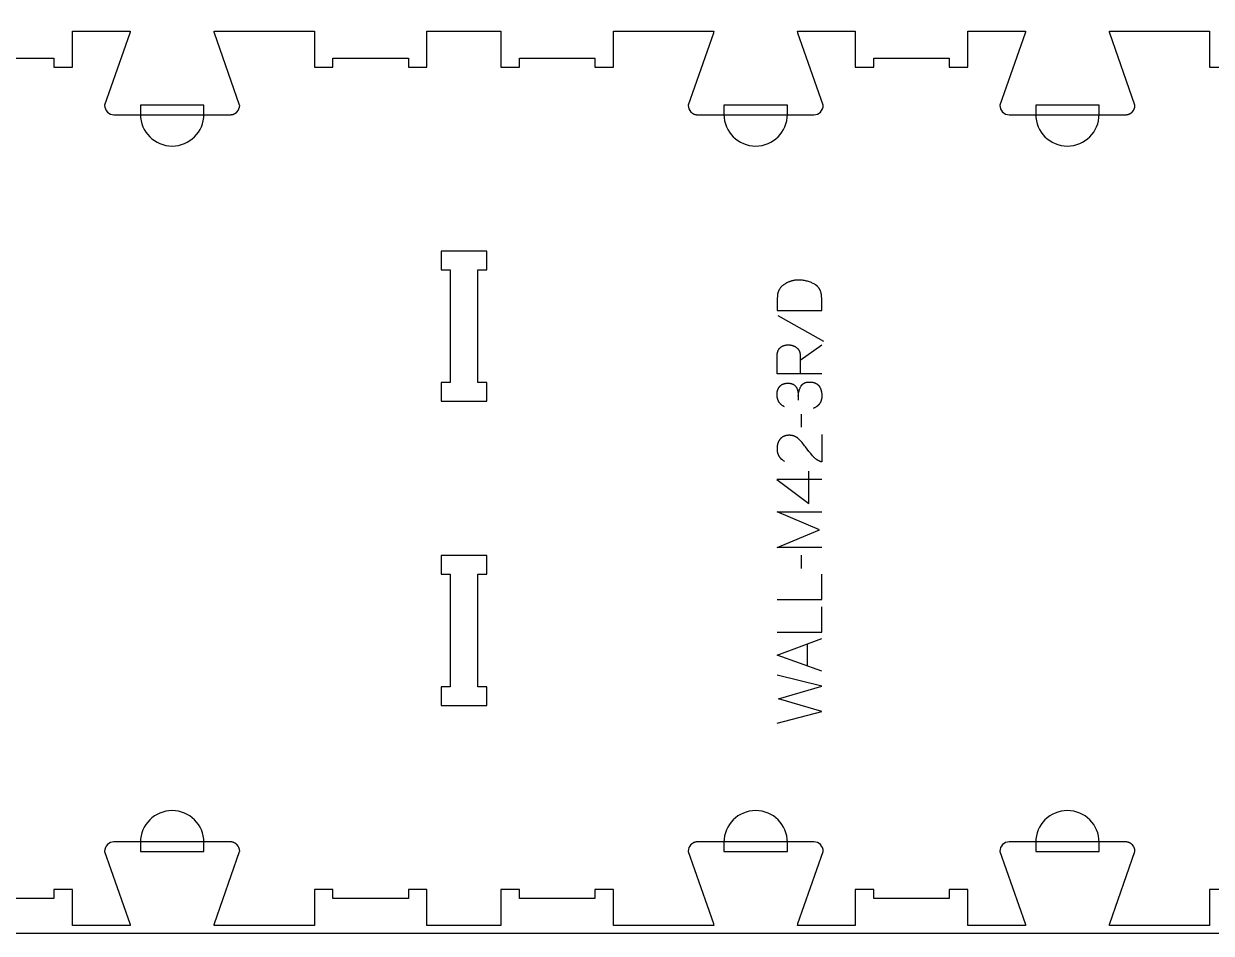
# Model space of a CAD drawing. Extents: x 0 to 4485, y 0 to 10771.
# Drawn here: x 1592 to 2388, y 5669 to 6279 of the extents above; entities that cross this region are included whole.
import ezdxf

# ---------------------------------------------------------------- set-up
doc = ezdxf.new("R2010")
doc.units = 0
for name, color, linetype in [('0_SHEET_SPRUCEPLY_2440X122', 1, 'CONTINUOUS'), ('1_ANYTOOL_1MMDEEP_LABELS_S', 2, 'CONTINUOUS'), ('3_ANYTOOL_CUTTHROUGH_INSID', 4, 'CONTINUOUS'), ('4_ANYTOOL_CUTTHROUGH_OUTSI', 5, 'CONTINUOUS'), ('5_ANYTOOL_HALF_MILL_9MM_IN', 3, 'CONTINUOUS')]:
    doc.layers.add(name, color=color, linetype=linetype)

msp = doc.modelspace()

# ---------------------------------------------------------------- linework, layer by layer
at = {"layer": '0_SHEET_SPRUCEPLY_2440X122'}
msp.add_lwpolyline([(371.7, 6889.42), (371.7, 5669.42), (2811.7, 5669.42), (2811.7, 6889.42)], close=True, dxfattribs=at)
at = {"layer": '1_ANYTOOL_1MMDEEP_LABELS_S', "color": 2}
msp.add_lwpolyline([(2096.55, 6086.92), (2126.55, 6086.92), (2126.46, 6095.45), (2126.45, 6095.86), (2126.43, 6096.27), (2126.4, 6096.66), (2126.36, 6097.05), (2126.31, 6097.43), (2126.26, 6097.8), (2126.19, 6098.16), (2126.11, 6098.52), (2126.03, 6098.87), (2125.93, 6099.21), (2125.83, 6099.54), (2125.71, 6099.87), (2125.59, 6100.18), (2125.53, 6100.34), (2125.46, 6100.49), (2125.39, 6100.64), (2125.32, 6100.79), (2125.24, 6100.94), (2125.16, 6101.09), (2125.08, 6101.23), (2125, 6101.37), (2124.92, 6101.51), (2124.83, 6101.65), (2124.74, 6101.79), (2124.65, 6101.92), (2124.56, 6102.05), (2124.46, 6102.18), (2124.36, 6102.31), (2124.26, 6102.43), (2124.16, 6102.56), (2124.05, 6102.68), (2123.94, 6102.8), (2123.83, 6102.92), (2123.72, 6103.04), (2123.61, 6103.15), (2123.49, 6103.26), (2123.37, 6103.37), (2123.25, 6103.48), (2123.12, 6103.59), (2123, 6103.69), (2122.87, 6103.79), (2122.74, 6103.89), (2122.6, 6103.99), (2122.47, 6104.09), (2122.33, 6104.18), (2122.04, 6104.37), (2121.75, 6104.54), (2121.45, 6104.71), (2120.83, 6105.02), (2120.2, 6105.32), (2119.57, 6105.6), (2118.94, 6105.85), (2118.29, 6106.09), (2117.65, 6106.3), (2116.99, 6106.5), (2116.33, 6106.67), (2115.67, 6106.82), (2115, 6106.95), (2114.32, 6107.07), (2113.64, 6107.16), (2112.96, 6107.23), (2112.26, 6107.28), (2111.56, 6107.31), (2110.86, 6107.32), (2110.26, 6107.31), (2109.67, 6107.28), (2109.09, 6107.24), (2108.51, 6107.17), (2107.93, 6107.08), (2107.65, 6107.03), (2107.37, 6106.97), (2107.09, 6106.91), (2106.81, 6106.85), (2106.53, 6106.78), (2106.25, 6106.7), (2105.98, 6106.62), (2105.7, 6106.54), (2105.43, 6106.45), (2105.16, 6106.35), (2104.89, 6106.25), (2104.62, 6106.15), (2104.36, 6106.04), (2104.09, 6105.92), (2103.57, 6105.68), (2103.05, 6105.42), (2102.54, 6105.14), (2102.03, 6104.84), (2101.72, 6104.64), (2101.43, 6104.44), (2101.14, 6104.24), (2100.86, 6104.04), (2100.59, 6103.83), (2100.33, 6103.62), (2100.08, 6103.4), (2099.84, 6103.19), (2099.61, 6102.96), (2099.39, 6102.74), (2099.17, 6102.51), (2098.97, 6102.28), (2098.77, 6102.04), (2098.59, 6101.8), (2098.41, 6101.56), (2098.24, 6101.32), (2098.09, 6101.07), (2097.94, 6100.82), (2097.8, 6100.56), (2097.67, 6100.3), (2097.55, 6100.04), (2097.43, 6099.77), (2097.33, 6099.5), (2097.24, 6099.23), (2097.15, 6098.96), (2097.08, 6098.68), (2097.01, 6098.39), (2096.96, 6098.11), (2096.91, 6097.82), (2096.87, 6097.53), (2096.84, 6097.23), (2096.82, 6096.93), (2096.72, 6094.5), (2096.64, 6092.02), (2096.58, 6089.49)], close=True, dxfattribs=at)
for points in [[(2097.02, 6083.49), (2127.79, 6066.31)], [(2126.55, 6044.54), (2096.55, 6044.54), (2096.55, 6055.89), (2096.55, 6056.38), (2096.58, 6056.86), (2096.59, 6057.09), (2096.61, 6057.32), (2096.64, 6057.54), (2096.67, 6057.76), (2096.7, 6057.98), (2096.74, 6058.19), (2096.78, 6058.4), (2096.82, 6058.6), (2096.87, 6058.8), (2096.92, 6059), (2096.98, 6059.19), (2097.04, 6059.38), (2097.1, 6059.57), (2097.17, 6059.75), (2097.24, 6059.92), (2097.31, 6060.1), (2097.39, 6060.27), (2097.47, 6060.43), (2097.56, 6060.59), (2097.65, 6060.75), (2097.74, 6060.91), (2097.84, 6061.06), (2097.94, 6061.2), (2098.05, 6061.34), (2098.16, 6061.48), (2098.27, 6061.62), (2098.39, 6061.75), (2098.51, 6061.87), (2098.63, 6062), (2098.76, 6062.11), (2098.89, 6062.23), (2099.03, 6062.34), (2099.17, 6062.45), (2099.31, 6062.55), (2099.46, 6062.65), (2099.61, 6062.74), (2099.76, 6062.84), (2099.92, 6062.92), (2100.09, 6063.01), (2100.25, 6063.09), (2100.42, 6063.16), (2100.6, 6063.23), (2100.77, 6063.3), (2100.96, 6063.37), (2101.14, 6063.43), (2101.33, 6063.48), (2101.53, 6063.54), (2101.72, 6063.59), (2101.92, 6063.63), (2102.13, 6063.67), (2102.34, 6063.71), (2102.55, 6063.74), (2102.77, 6063.77), (2102.99, 6063.8), (2103.21, 6063.82), (2103.44, 6063.83), (2103.91, 6063.86), (2104.39, 6063.87), (2104.56, 6063.86), (2104.74, 6063.86), (2104.91, 6063.85), (2105.09, 6063.84), (2105.26, 6063.82), (2105.43, 6063.8), (2105.6, 6063.78), (2105.77, 6063.75), (2105.94, 6063.72), (2106.11, 6063.69), (2106.28, 6063.66), (2106.44, 6063.62), (2106.61, 6063.57), (2106.77, 6063.52), (2106.94, 6063.47), (2107.1, 6063.42), (2107.26, 6063.36), (2107.42, 6063.3), (2107.58, 6063.24), (2107.74, 6063.17), (2107.9, 6063.1), (2108.05, 6063.02), (2108.21, 6062.95), (2108.37, 6062.86), (2108.52, 6062.78), (2108.67, 6062.69), (2108.83, 6062.6), (2108.98, 6062.5), (2109.13, 6062.4), (2109.28, 6062.3), (2109.43, 6062.2), (2109.57, 6062.09), (2109.72, 6061.97), (2109.86, 6061.86), (2110, 6061.74), (2110.13, 6061.62), (2110.25, 6061.5), (2110.38, 6061.38), (2110.5, 6061.25), (2110.61, 6061.12), (2110.72, 6060.99), (2110.83, 6060.86), (2110.93, 6060.72), (2111.02, 6060.58), (2111.11, 6060.44), (2111.2, 6060.3), (2111.28, 6060.15), (2111.36, 6060), (2111.44, 6059.85), (2111.51, 6059.7), (2111.57, 6059.54), (2111.63, 6059.39), (2111.69, 6059.23), (2111.74, 6059.06), (2111.79, 6058.9), (2111.83, 6058.73), (2111.87, 6058.56), (2111.9, 6058.39), (2111.93, 6058.22), (2111.96, 6058.04), (2111.98, 6057.86), (2112, 6057.68), (2112.01, 6057.49), (2112.08, 6055.57), (2112.1, 6053.54), (2112.1, 6044.58)], [(2112.1, 6053.54), (2126.59, 6063.99)], [(2101.47, 6022.42), (2101.17, 6022.58), (2100.88, 6022.75), (2100.59, 6022.92), (2100.32, 6023.09), (2100.05, 6023.28), (2099.8, 6023.47), (2099.55, 6023.66), (2099.43, 6023.76), (2099.32, 6023.87), (2099.2, 6023.97), (2099.09, 6024.07), (2098.98, 6024.18), (2098.87, 6024.29), (2098.77, 6024.4), (2098.67, 6024.51), (2098.57, 6024.62), (2098.47, 6024.74), (2098.38, 6024.85), (2098.28, 6024.97), (2098.19, 6025.09), (2098.1, 6025.21), (2098.02, 6025.34), (2097.94, 6025.46), (2097.86, 6025.58), (2097.78, 6025.71), (2097.7, 6025.84), (2097.63, 6025.97), (2097.56, 6026.1), (2097.49, 6026.24), (2097.42, 6026.37), (2097.36, 6026.51), (2097.3, 6026.65), (2097.24, 6026.79), (2097.18, 6026.93), (2097.13, 6027.07), (2097.08, 6027.21), (2097.03, 6027.36), (2096.98, 6027.51), (2096.94, 6027.66), (2096.85, 6027.96), (2096.78, 6028.27), (2096.72, 6028.58), (2096.67, 6028.91), (2096.62, 6029.23), (2096.59, 6029.57), (2096.56, 6029.91), (2096.55, 6030.26), (2096.55, 6030.61), (2096.55, 6030.82), (2096.55, 6031.03), (2096.56, 6031.23), (2096.57, 6031.43), (2096.59, 6031.64), (2096.61, 6031.83), (2096.64, 6032.03), (2096.66, 6032.22), (2096.69, 6032.41), (2096.73, 6032.6), (2096.77, 6032.79), (2096.81, 6032.97), (2096.86, 6033.15), (2096.91, 6033.33), (2096.96, 6033.5), (2097.02, 6033.68), (2097.08, 6033.85), (2097.14, 6034.02), (2097.21, 6034.18), (2097.28, 6034.35), (2097.36, 6034.51), (2097.44, 6034.67), (2097.52, 6034.82), (2097.61, 6034.98), (2097.7, 6035.13), (2097.79, 6035.28), (2097.89, 6035.42), (2097.99, 6035.57), (2098.09, 6035.71), (2098.2, 6035.85), (2098.31, 6035.98), (2098.43, 6036.12), (2098.55, 6036.25), (2098.67, 6036.37), (2098.8, 6036.49), (2098.93, 6036.61), (2099.06, 6036.73), (2099.19, 6036.83), (2099.33, 6036.94), (2099.47, 6037.04), (2099.62, 6037.14), (2099.76, 6037.23), (2099.91, 6037.32), (2100.07, 6037.4), (2100.22, 6037.48), (2100.38, 6037.56), (2100.55, 6037.63), (2100.71, 6037.7), (2100.88, 6037.76), (2101.05, 6037.82), (2101.23, 6037.87), (2101.41, 6037.92), (2101.59, 6037.97), (2101.77, 6038.01), (2101.96, 6038.05), (2102.15, 6038.08), (2102.35, 6038.11), (2102.54, 6038.13), (2102.74, 6038.15), (2102.95, 6038.17), (2103.15, 6038.18), (2103.36, 6038.19), (2103.57, 6038.19), (2104.13, 6038.19), (2104.46, 6038.18), (2104.79, 6038.15), (2105.1, 6038.12), (2105.4, 6038.08), (2105.55, 6038.06), (2105.69, 6038.03), (2105.83, 6038), (2105.97, 6037.97), (2106.11, 6037.94), (2106.24, 6037.9), (2106.37, 6037.87), (2106.5, 6037.83), (2106.63, 6037.79), (2106.75, 6037.74), (2106.87, 6037.7), (2106.99, 6037.65), (2107.11, 6037.6), (2107.22, 6037.54), (2107.33, 6037.49), (2107.44, 6037.43), (2107.54, 6037.37), (2107.65, 6037.31), (2107.75, 6037.24), (2107.84, 6037.18), (2107.94, 6037.11), (2108.03, 6037.04), (2108.21, 6036.89), (2108.38, 6036.74), (2108.55, 6036.58), (2108.71, 6036.42), (2108.78, 6036.34), (2108.86, 6036.26), (2108.93, 6036.18), (2109, 6036.09), (2109.07, 6036), (2109.14, 6035.92), (2109.21, 6035.83), (2109.27, 6035.74), (2109.34, 6035.65), (2109.4, 6035.56), (2109.46, 6035.47), (2109.52, 6035.37), (2109.57, 6035.28), (2109.63, 6035.18), (2109.68, 6035.09), (2109.73, 6034.99), (2109.78, 6034.89), (2109.83, 6034.79), (2109.88, 6034.69), (2109.92, 6034.59), (2109.97, 6034.48), (2110.01, 6034.38), (2110.09, 6034.17), (2110.16, 6033.95), (2110.23, 6033.73), (2110.29, 6033.51), (2110.35, 6033.29), (2110.41, 6033.07), (2110.46, 6032.84), (2110.51, 6032.61), (2110.55, 6032.38), (2110.59, 6032.15), (2110.62, 6031.91), (2110.65, 6031.68), (2110.67, 6031.44), (2110.7, 6031.2), (2110.71, 6030.95), (2110.72, 6030.71), (2110.73, 6030.46), (2110.77, 6026.75)], [(2110.77, 6029.54), (2110.8, 6029.97), (2110.84, 6030.41), (2110.89, 6030.83), (2110.95, 6031.26), (2111.02, 6031.68), (2111.1, 6032.09), (2111.19, 6032.51), (2111.29, 6032.91), (2111.41, 6033.31), (2111.53, 6033.71), (2111.67, 6034.11), (2111.81, 6034.49), (2111.97, 6034.88), (2112.14, 6035.26), (2112.32, 6035.64), (2112.51, 6036.01), (2112.61, 6036.19), (2112.71, 6036.37), (2112.77, 6036.45), (2112.82, 6036.54), (2112.88, 6036.62), (2112.94, 6036.7), (2113, 6036.78), (2113.06, 6036.86), (2113.12, 6036.94), (2113.18, 6037.01), (2113.25, 6037.09), (2113.31, 6037.16), (2113.38, 6037.23), (2113.45, 6037.3), (2113.51, 6037.37), (2113.58, 6037.44), (2113.66, 6037.5), (2113.73, 6037.57), (2113.8, 6037.63), (2113.88, 6037.69), (2113.95, 6037.75), (2114.03, 6037.81), (2114.11, 6037.87), (2114.19, 6037.92), (2114.27, 6037.98), (2114.35, 6038.03), (2114.43, 6038.08), (2114.52, 6038.13), (2114.6, 6038.18), (2114.69, 6038.23), (2114.78, 6038.27), (2114.87, 6038.32), (2114.96, 6038.36), (2115.05, 6038.4), (2115.14, 6038.44), (2115.24, 6038.48), (2115.43, 6038.55), (2115.62, 6038.62), (2115.83, 6038.68), (2116.03, 6038.73), (2116.24, 6038.78), (2116.46, 6038.82), (2116.68, 6038.86), (2116.9, 6038.89), (2117.13, 6038.92), (2117.37, 6038.94), (2117.61, 6038.95), (2117.85, 6038.96), (2118.1, 6038.97), (2118.38, 6038.96), (2118.66, 6038.96), (2118.92, 6038.94), (2119.19, 6038.93), (2119.45, 6038.9), (2119.7, 6038.88), (2119.95, 6038.85), (2120.19, 6038.81), (2120.43, 6038.77), (2120.67, 6038.72), (2120.9, 6038.67), (2121.12, 6038.62), (2121.34, 6038.56), (2121.56, 6038.49), (2121.77, 6038.42), (2121.97, 6038.34), (2122.17, 6038.26), (2122.36, 6038.18), (2122.55, 6038.09), (2122.74, 6037.99), (2122.92, 6037.89), (2123.09, 6037.79), (2123.26, 6037.68), (2123.43, 6037.57), (2123.59, 6037.45), (2123.75, 6037.32), (2123.9, 6037.2), (2123.97, 6037.13), (2124.04, 6037.06), (2124.11, 6036.99), (2124.18, 6036.92), (2124.25, 6036.85), (2124.32, 6036.78), (2124.38, 6036.71), (2124.45, 6036.63), (2124.57, 6036.48), (2124.7, 6036.32), (2124.81, 6036.16), (2124.93, 6036), (2125.04, 6035.83), (2125.14, 6035.66), (2125.24, 6035.48), (2125.34, 6035.31), (2125.44, 6035.12), (2125.53, 6034.94), (2125.61, 6034.75), (2125.7, 6034.56), (2125.78, 6034.36), (2125.85, 6034.16), (2125.92, 6033.96), (2125.99, 6033.75), (2126.05, 6033.54), (2126.11, 6033.33), (2126.17, 6033.11), (2126.22, 6032.89), (2126.27, 6032.67), (2126.31, 6032.44), (2126.35, 6032.21), (2126.39, 6031.98), (2126.42, 6031.74), (2126.48, 6031.25), (2126.51, 6030.75), (2126.54, 6030.24), (2126.55, 6029.71), (2126.54, 6029.33), (2126.52, 6028.95), (2126.5, 6028.59), (2126.46, 6028.23), (2126.41, 6027.88), (2126.38, 6027.7), (2126.34, 6027.53), (2126.31, 6027.36), (2126.27, 6027.2), (2126.23, 6027.03), (2126.19, 6026.87), (2126.14, 6026.71), (2126.09, 6026.55), (2126.04, 6026.39), (2125.99, 6026.24), (2125.93, 6026.08), (2125.87, 6025.93), (2125.81, 6025.78), (2125.74, 6025.63), (2125.68, 6025.49), (2125.6, 6025.34), (2125.53, 6025.2), (2125.45, 6025.06), (2125.37, 6024.92), (2125.29, 6024.79), (2125.21, 6024.65), (2125.12, 6024.52), (2125.03, 6024.39), (2124.94, 6024.26), (2124.84, 6024.14), (2124.74, 6024.01), (2124.64, 6023.89), (2124.54, 6023.77), (2124.43, 6023.65), (2124.32, 6023.53), (2124.21, 6023.42), (2124.09, 6023.31), (2123.97, 6023.2), (2123.85, 6023.09), (2123.73, 6022.98), (2123.6, 6022.87), (2123.47, 6022.77), (2123.34, 6022.67), (2123.2, 6022.57), (2123.07, 6022.47), (2122.93, 6022.38), (2122.78, 6022.28), (2122.64, 6022.19), (2122.49, 6022.1), (2122.18, 6021.93), (2121.86, 6021.76), (2121.54, 6021.6), (2121.2, 6021.45), (2120.85, 6021.31)], [(2112.66, 6017.45), (2112.75, 6008.67)], [(2126.5, 6003.74), (2126.46, 5985.44), (2126, 5985.58), (2125.78, 5985.66), (2125.56, 5985.74), (2125.34, 5985.83), (2125.12, 5985.92), (2124.91, 5986.01), (2124.69, 5986.11), (2124.48, 5986.21), (2124.28, 5986.31), (2124.07, 5986.42), (2123.87, 5986.53), (2123.67, 5986.64), (2123.47, 5986.76), (2123.27, 5986.88), (2123.08, 5987.01), (2122.89, 5987.13), (2122.7, 5987.27), (2122.51, 5987.4), (2122.33, 5987.54), (2122.15, 5987.68), (2121.97, 5987.83), (2121.79, 5987.98), (2121.62, 5988.13), (2121.45, 5988.29), (2121.28, 5988.45), (2121.11, 5988.61), (2120.94, 5988.78), (2120.78, 5988.95), (2120.62, 5989.13), (2120.31, 5989.49), (2119.09, 5990.96), (2117.9, 5992.45), (2116.75, 5993.96), (2115.62, 5995.49), (2115.06, 5996.24), (2114.49, 5996.97), (2113.91, 5997.69), (2113.32, 5998.37), (2112.73, 5999.04), (2112.13, 5999.69), (2111.52, 6000.31), (2110.9, 6000.91), (2110.75, 6001.05), (2110.59, 6001.19), (2110.43, 6001.33), (2110.26, 6001.46), (2110.1, 6001.59), (2109.93, 6001.71), (2109.76, 6001.83), (2109.59, 6001.94), (2109.41, 6002.05), (2109.24, 6002.15), (2109.06, 6002.25), (2108.88, 6002.34), (2108.69, 6002.43), (2108.51, 6002.52), (2108.32, 6002.6), (2108.13, 6002.68), (2107.93, 6002.75), (2107.74, 6002.81), (2107.54, 6002.88), (2107.34, 6002.93), (2107.14, 6002.99), (2106.94, 6003.04), (2106.73, 6003.08), (2106.52, 6003.12), (2106.31, 6003.15), (2106.1, 6003.18), (2105.88, 6003.21), (2105.67, 6003.23), (2105.45, 6003.24), (2105.22, 6003.26), (2105, 6003.26), (2104.77, 6003.27), (2104.52, 6003.26), (2104.28, 6003.26), (2104.04, 6003.24), (2103.8, 6003.23), (2103.56, 6003.2), (2103.33, 6003.18), (2103.1, 6003.14), (2102.88, 6003.11), (2102.66, 6003.07), (2102.44, 6003.02), (2102.23, 6002.97), (2102.02, 6002.91), (2101.82, 6002.85), (2101.62, 6002.78), (2101.42, 6002.71), (2101.23, 6002.63), (2101.04, 6002.55), (2100.85, 6002.47), (2100.67, 6002.37), (2100.49, 6002.28), (2100.32, 6002.18), (2100.15, 6002.07), (2099.98, 6001.96), (2099.82, 6001.84), (2099.66, 6001.72), (2099.5, 6001.6), (2099.35, 6001.47), (2099.2, 6001.33), (2099.06, 6001.19), (2098.92, 6001.04), (2098.78, 6000.89), (2098.65, 6000.74), (2098.52, 6000.58), (2098.39, 6000.42), (2098.27, 6000.25), (2098.15, 6000.08), (2098.04, 5999.91), (2097.93, 5999.74), (2097.83, 5999.57), (2097.73, 5999.39), (2097.63, 5999.21), (2097.54, 5999.03), (2097.45, 5998.84), (2097.37, 5998.65), (2097.29, 5998.46), (2097.21, 5998.27), (2097.14, 5998.07), (2097.07, 5997.88), (2097.01, 5997.68), (2096.95, 5997.47), (2096.89, 5997.27), (2096.84, 5997.06), (2096.79, 5996.85), (2096.75, 5996.63), (2096.71, 5996.42), (2096.68, 5996.2), (2096.65, 5995.97), (2096.62, 5995.75), (2096.6, 5995.52), (2096.58, 5995.29), (2096.56, 5995.06), (2096.55, 5994.83), (2096.55, 5994.35), (2096.55, 5993.98), (2096.57, 5993.62), (2096.59, 5993.27), (2096.62, 5992.92), (2096.67, 5992.58), (2096.72, 5992.25), (2096.79, 5991.92), (2096.86, 5991.6), (2096.95, 5991.29), (2096.99, 5991.13), (2097.04, 5990.98), (2097.09, 5990.83), (2097.15, 5990.68), (2097.2, 5990.53), (2097.26, 5990.39), (2097.32, 5990.24), (2097.39, 5990.1), (2097.45, 5989.96), (2097.52, 5989.82), (2097.59, 5989.68), (2097.67, 5989.54), (2097.74, 5989.41), (2097.82, 5989.27), (2097.9, 5989.14), (2097.98, 5989.01), (2098.07, 5988.88), (2098.16, 5988.76), (2098.25, 5988.63), (2098.34, 5988.51), (2098.44, 5988.38), (2098.54, 5988.26), (2098.64, 5988.15), (2098.74, 5988.03), (2098.85, 5987.91), (2098.96, 5987.8), (2099.07, 5987.69), (2099.18, 5987.58), (2099.3, 5987.47), (2099.41, 5987.36), (2099.53, 5987.25), (2099.66, 5987.15), (2099.91, 5986.95), (2100.18, 5986.75), (2100.45, 5986.56), (2100.73, 5986.38), (2101.03, 5986.2), (2101.33, 5986.03), (2101.65, 5985.87)], [(2117.89, 5957.54), (2117.89, 5979.31)], [(2126.55, 5973.52), (2096.5, 5973.57), (2117.89, 5957.54)], [(2126.55, 5927.97), (2096.55, 5927.97), (2124.92, 5939.97), (2096.67, 5951.97), (2126.55, 5951.97)], [(2112.66, 5922.82), (2112.75, 5914.04)], [(2096.55, 5893.08), (2126.55, 5893.08), (2126.55, 5910.18)], [(2096.55, 5871.27), (2126.55, 5871.27), (2126.55, 5888.37)], [(2126.55, 5845.04), (2096.55, 5855.92), (2126.55, 5866.98)], [(2116.99, 5848.51), (2116.99, 5863.42)], [(2096.55, 5810.32), (2126.55, 5818.04), (2097.45, 5826.48), (2126.55, 5834.97), (2096.55, 5842.47)]]:
    msp.add_lwpolyline(points, dxfattribs=at)
at = {"layer": '3_ANYTOOL_CUTTHROUGH_INSID', "color": 4}
for points in [[(1901.7, 6126.67), (1871.45, 6126.67), (1871.45, 6114.17), (1877.45, 6114.17), (1877.45, 6038.67), (1871.45, 6038.67), (1871.45, 6026.17), (1901.95, 6026.17), (1901.95, 6038.67), (1895.95, 6038.67), (1895.95, 6114.17), (1901.95, 6114.17), (1901.95, 6126.67)], [(1871.7, 5822.17), (1901.95, 5822.17), (1901.95, 5834.67), (1895.95, 5834.67), (1895.95, 5910.17), (1901.95, 5910.17), (1901.95, 5922.67), (1871.45, 5922.67), (1871.45, 5910.17), (1877.45, 5910.17), (1877.45, 5834.67), (1871.45, 5834.67), (1871.45, 5822.17)]]:
    msp.add_lwpolyline(points, close=True, dxfattribs=at)
at = {"layer": '4_ANYTOOL_CUTTHROUGH_OUTSI', "color": 5}
for points in [[(1561.45, 6256.17), (1611.95, 6256.17), (1611.95, 6250.17), (1624.45, 6250.17), (1624.45, 6274.17), (1663.05, 6274.17), (1663.05, 6274.17, -0.061485), (1662.82, 6272.78), (1645.92, 6224.5), (1645.91, 6224.46), (1645.91, 6224.42), (1645.91, 6224.42, 0.414214), (1652.16, 6218.17), (1730.16, 6218.17), (1730.31, 6218.17), (1730.46, 6218.18), (1730.61, 6218.19), (1730.76, 6218.2), (1730.91, 6218.22), (1731.06, 6218.24), (1731.21, 6218.26), (1731.36, 6218.29), (1731.51, 6218.32), (1731.66, 6218.36), (1731.81, 6218.4), (1731.96, 6218.44), (1732.11, 6218.49), (1732.26, 6218.54), (1732.4, 6218.59), (1732.55, 6218.65), (1732.69, 6218.71), (1732.83, 6218.77), (1732.97, 6218.84), (1733.11, 6218.91), (1733.24, 6218.99), (1733.38, 6219.07), (1733.51, 6219.15), (1733.64, 6219.23), (1733.76, 6219.32), (1733.89, 6219.41), (1734.01, 6219.5), (1734.13, 6219.6), (1734.24, 6219.7), (1734.36, 6219.8), (1734.47, 6219.9), (1734.57, 6220, 0.198912), (1736.41, 6224.42), (1736.41, 6224.46), (1736.39, 6224.5), (1719.49, 6272.78), (1719.49, 6272.78, -0.061485), (1719.26, 6274.17), (1786.45, 6274.17), (1786.45, 6250.17), (1798.95, 6250.17), (1798.95, 6256.17), (1849.45, 6256.17), (1849.45, 6250.17), (1861.95, 6250.17), (1861.95, 6274.17), (1911.45, 6274.17), (1911.45, 6250.17), (1923.95, 6250.17), (1923.95, 6256.17), (1974.45, 6256.17), (1974.45, 6250.17), (1986.95, 6250.17), (1986.95, 6274.17), (2054.14, 6274.17), (2054.14, 6274.17, -0.061485), (2053.91, 6272.78), (2037.01, 6224.5), (2037, 6224.46), (2037, 6224.42), (2037, 6224.42, 0.198912), (2038.83, 6220), (2038.94, 6219.9), (2039.05, 6219.8), (2039.16, 6219.7), (2039.28, 6219.6), (2039.4, 6219.5), (2039.52, 6219.41), (2039.64, 6219.32), (2039.77, 6219.23), (2039.9, 6219.15), (2040.03, 6219.07), (2040.16, 6218.99), (2040.3, 6218.91), (2040.43, 6218.84), (2040.57, 6218.77), (2040.71, 6218.71), (2040.86, 6218.65), (2041, 6218.59), (2041.15, 6218.54), (2041.29, 6218.49), (2041.44, 6218.44), (2041.59, 6218.4), (2041.74, 6218.36), (2041.89, 6218.32), (2042.04, 6218.29), (2042.19, 6218.26), (2042.34, 6218.24), (2042.5, 6218.22), (2042.65, 6218.2), (2042.8, 6218.19), (2042.95, 6218.18), (2043.1, 6218.17), (2043.25, 6218.17), (2121.25, 6218.17, 0.414214), (2127.5, 6224.42), (2127.5, 6224.46), (2127.49, 6224.5), (2110.59, 6272.78), (2110.59, 6272.78, -0.061485), (2110.35, 6274.17), (2148.95, 6274.17), (2148.95, 6250.17), (2161.45, 6250.17), (2161.45, 6256.17), (2211.95, 6256.17), (2211.95, 6250.17), (2224.45, 6250.17), (2224.45, 6274.17), (2263.05, 6274.17), (2263.05, 6274.17, -0.061485), (2262.82, 6272.78), (2245.92, 6224.5), (2245.91, 6224.46), (2245.91, 6224.42), (2245.91, 6224.42, 0.414214), (2252.16, 6218.17), (2330.16, 6218.17), (2330.31, 6218.17), (2330.46, 6218.18), (2330.61, 6218.19), (2330.76, 6218.2), (2330.91, 6218.22), (2331.06, 6218.24), (2331.21, 6218.26), (2331.36, 6218.29), (2331.51, 6218.32), (2331.66, 6218.36), (2331.81, 6218.4), (2331.96, 6218.44), (2332.11, 6218.49), (2332.26, 6218.54), (2332.4, 6218.59), (2332.55, 6218.65), (2332.69, 6218.71), (2332.83, 6218.77), (2332.97, 6218.84), (2333.11, 6218.91), (2333.24, 6218.99), (2333.38, 6219.07), (2333.51, 6219.15), (2333.64, 6219.23), (2333.76, 6219.32), (2333.89, 6219.41), (2334.01, 6219.5), (2334.13, 6219.6), (2334.24, 6219.7), (2334.36, 6219.8), (2334.47, 6219.9), (2334.57, 6220, 0.198912), (2336.41, 6224.42), (2336.41, 6224.46), (2336.39, 6224.5), (2319.49, 6272.78), (2319.49, 6272.78, -0.061485), (2319.26, 6274.17), (2386.45, 6274.17), (2386.45, 6250.17), (2398.95, 6250.17)], [(2398.95, 5698.67), (2386.45, 5698.67), (2386.45, 5674.67), (2319.26, 5674.67), (2319.26, 5674.67, -0.061485), (2319.49, 5676.06), (2336.39, 5724.34), (2336.41, 5724.38), (2336.41, 5724.42), (2336.41, 5724.42, 0.198912), (2334.57, 5728.84), (2334.47, 5728.95), (2334.36, 5729.05), (2334.24, 5729.15), (2334.13, 5729.25), (2334.01, 5729.34), (2333.89, 5729.44), (2333.76, 5729.53), (2333.64, 5729.61), (2333.51, 5729.7), (2333.38, 5729.78), (2333.24, 5729.86), (2333.11, 5729.93), (2332.97, 5730), (2332.83, 5730.07), (2332.69, 5730.14), (2332.55, 5730.2), (2332.4, 5730.25), (2332.26, 5730.31), (2332.11, 5730.36), (2331.96, 5730.41), (2331.81, 5730.45), (2331.66, 5730.49), (2331.51, 5730.52), (2331.36, 5730.55), (2331.21, 5730.58), (2331.06, 5730.61), (2330.91, 5730.63), (2330.76, 5730.64), (2330.61, 5730.66), (2330.46, 5730.67), (2330.31, 5730.67), (2330.16, 5730.67), (2252.16, 5730.67, 0.414214), (2245.91, 5724.42), (2245.91, 5724.38), (2245.92, 5724.34), (2262.82, 5676.06), (2262.82, 5676.06, -0.061485), (2263.05, 5674.67), (2224.45, 5674.67), (2224.45, 5698.67), (2211.95, 5698.67), (2211.95, 5692.67), (2161.45, 5692.67), (2161.45, 5698.67), (2148.95, 5698.67), (2148.95, 5674.67), (2110.35, 5674.67), (2110.35, 5674.67, -0.061485), (2110.59, 5676.06), (2127.49, 5724.34), (2127.5, 5724.38), (2127.5, 5724.42), (2127.5, 5724.42, 0.414214), (2121.25, 5730.67), (2043.25, 5730.67), (2043.1, 5730.67), (2042.95, 5730.67), (2042.8, 5730.66), (2042.65, 5730.64), (2042.5, 5730.63), (2042.34, 5730.61), (2042.19, 5730.58), (2042.04, 5730.55), (2041.89, 5730.52), (2041.74, 5730.49), (2041.59, 5730.45), (2041.44, 5730.41), (2041.29, 5730.36), (2041.15, 5730.31), (2041, 5730.25), (2040.86, 5730.2), (2040.71, 5730.14), (2040.57, 5730.07), (2040.43, 5730), (2040.3, 5729.93), (2040.16, 5729.86), (2040.03, 5729.78), (2039.9, 5729.7), (2039.77, 5729.61), (2039.64, 5729.53), (2039.52, 5729.44), (2039.4, 5729.34), (2039.28, 5729.25), (2039.16, 5729.15), (2039.05, 5729.05), (2038.94, 5728.95), (2038.83, 5728.84, 0.198912), (2037, 5724.42), (2037, 5724.38), (2037.01, 5724.34), (2053.91, 5676.06), (2053.91, 5676.06, -0.061485), (2054.14, 5674.67), (2036.7, 5674.67), (1986.95, 5674.67), (1986.95, 5698.67), (1974.45, 5698.67), (1974.45, 5692.67), (1923.95, 5692.67), (1923.95, 5698.67), (1911.45, 5698.67), (1911.45, 5674.67), (1861.95, 5674.67), (1861.95, 5698.67), (1849.45, 5698.67), (1849.45, 5692.67), (1798.95, 5692.67), (1798.95, 5698.67), (1786.45, 5698.67), (1786.45, 5674.67), (1736.7, 5674.67), (1719.26, 5674.67), (1719.26, 5674.67, -0.061485), (1719.49, 5676.06), (1736.39, 5724.34), (1736.41, 5724.38), (1736.41, 5724.42), (1736.41, 5724.42, 0.198912), (1734.57, 5728.84), (1734.47, 5728.95), (1734.36, 5729.05), (1734.24, 5729.15), (1734.13, 5729.25), (1734.01, 5729.34), (1733.89, 5729.44), (1733.76, 5729.53), (1733.64, 5729.61), (1733.51, 5729.7), (1733.38, 5729.78), (1733.24, 5729.86), (1733.11, 5729.93), (1732.97, 5730), (1732.83, 5730.07), (1732.69, 5730.14), (1732.55, 5730.2), (1732.4, 5730.25), (1732.26, 5730.31), (1732.11, 5730.36), (1731.96, 5730.41), (1731.81, 5730.45), (1731.66, 5730.49), (1731.51, 5730.52), (1731.36, 5730.55), (1731.21, 5730.58), (1731.06, 5730.61), (1730.91, 5730.63), (1730.76, 5730.64), (1730.61, 5730.66), (1730.46, 5730.67), (1730.31, 5730.67), (1730.16, 5730.67), (1652.16, 5730.67, 0.414214), (1645.91, 5724.42), (1645.91, 5724.38), (1645.92, 5724.34), (1662.82, 5676.06), (1662.82, 5676.06, -0.061485), (1663.05, 5674.67), (1624.45, 5674.67), (1624.45, 5698.67), (1611.95, 5698.67), (1611.95, 5692.67), (1561.45, 5692.67)]]:
    msp.add_lwpolyline(points, format="xyb", dxfattribs=at)
at = {"layer": '5_ANYTOOL_HALF_MILL_9MM_IN'}
for points in [[(1669.91, 6218.42, 1), (1712.41, 6218.42), (1712.41, 6218.67), (1712.41, 6224.67), (1669.91, 6224.67), (1669.91, 6218.67), (1669.91, 6218.42)], [(2061, 6218.42, 1), (2103.5, 6218.42), (2103.5, 6218.67), (2103.5, 6224.67), (2061, 6224.67), (2061, 6218.67), (2061, 6218.42)], [(2269.91, 6218.42, 1), (2312.41, 6218.42), (2312.41, 6218.67), (2312.41, 6224.67), (2269.91, 6224.67), (2269.91, 6218.67), (2269.91, 6218.42)], [(1712.41, 5730.42, 1), (1669.91, 5730.42), (1669.91, 5730.17), (1669.91, 5724.17), (1712.41, 5724.17), (1712.41, 5730.17), (1712.41, 5730.42)], [(2103.5, 5730.42, 1), (2061, 5730.42), (2061, 5730.17), (2061, 5724.17), (2103.5, 5724.17), (2103.5, 5730.17), (2103.5, 5730.42)], [(2312.41, 5730.42, 1), (2269.91, 5730.42), (2269.91, 5730.17), (2269.91, 5724.17), (2312.41, 5724.17), (2312.41, 5730.17), (2312.41, 5730.42)]]:
    msp.add_lwpolyline(points, format="xyb", close=True, dxfattribs=at)

doc.saveas('drawing.dxf')
